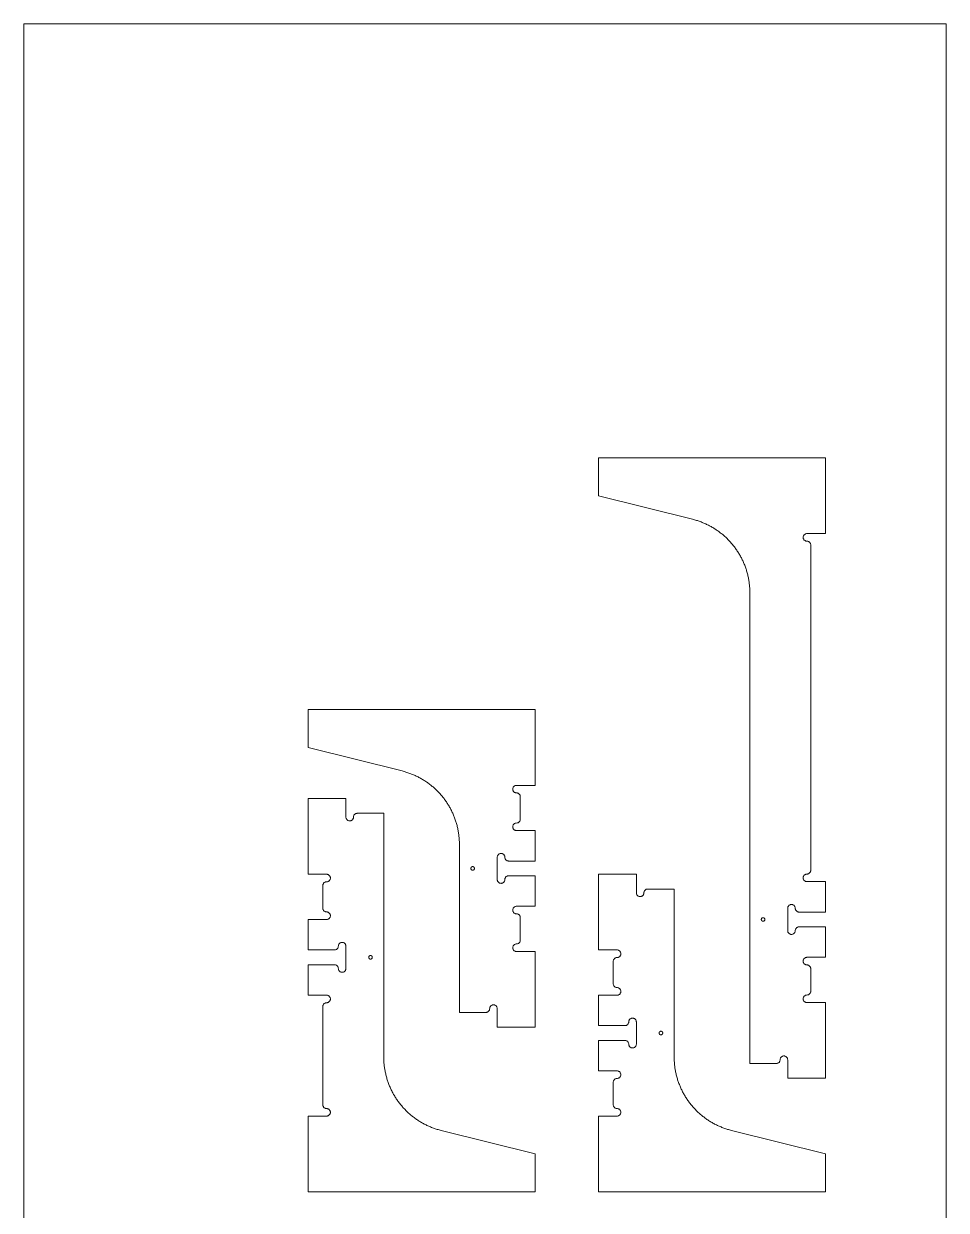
# Model space of a CAD drawing. Header units: inches. Extents: x 0 to 48, y 0 to 96.
# Drawn here: x 0 to 48, y 34.3 to 96 of the extents above; entities that cross this region are included whole.
import ezdxf

# ---------------------------------------------------------------- set-up
doc = ezdxf.new("R2010")
doc.units = ezdxf.units.IN
doc.header["$MEASUREMENT"] = 0
doc.layers.add('holes', color=7, linetype='Continuous')
doc.layers.add('outside cuts', color=7, linetype='Continuous')

msp = doc.modelspace()

# ---------------------------------------------------------------- linework, layer by layer
at = {"color": 8, "linetype": 'Continuous', "lineweight": 18}
msp.add_polyline3d([(0, 96, 0), (0, 0, 0), (48, 0, 0), (48, 96, 0), (0, 96, 0), (0, 96, 0)], dxfattribs=at)
at = {"layer": 'holes', "color": 3, "linetype": 'Continuous', "lineweight": 18}
for points in [[(23.265, 52.07, 0), (23.265, 52.076, 0), (23.265, 52.082, 0), (23.266, 52.088, 0), (23.268, 52.094, 0), (23.27, 52.1, 0), (23.272, 52.105, 0), (23.274, 52.111, 0), (23.277, 52.116, 0), (23.28, 52.121, 0), (23.284, 52.126, 0), (23.288, 52.131, 0), (23.292, 52.136, 0), (23.296, 52.14, 0), (23.301, 52.144, 0), (23.306, 52.147, 0), (23.311, 52.151, 0), (23.317, 52.153, 0), (23.322, 52.156, 0), (23.328, 52.158, 0), (23.334, 52.16, 0), (23.34, 52.161, 0), (23.346, 52.162, 0), (23.352, 52.163, 0), (23.358, 52.163, 0), (23.364, 52.163, 0), (23.37, 52.162, 0), (23.376, 52.161, 0), (23.382, 52.16, 0), (23.388, 52.158, 0), (23.394, 52.156, 0), (23.399, 52.153, 0), (23.405, 52.151, 0), (23.41, 52.147, 0), (23.415, 52.144, 0), (23.42, 52.14, 0), (23.424, 52.136, 0), (23.428, 52.131, 0), (23.432, 52.126, 0), (23.436, 52.121, 0), (23.439, 52.116, 0), (23.442, 52.111, 0), (23.444, 52.105, 0), (23.447, 52.1, 0), (23.448, 52.094, 0), (23.45, 52.088, 0), (23.451, 52.082, 0), (23.451, 52.076, 0), (23.452, 52.07, 0), (23.451, 52.063, 0), (23.451, 52.057, 0), (23.45, 52.051, 0), (23.448, 52.045, 0), (23.447, 52.039, 0), (23.444, 52.034, 0), (23.442, 52.028, 0), (23.439, 52.023, 0), (23.436, 52.018, 0), (23.432, 52.013, 0), (23.428, 52.008, 0), (23.424, 52.003, 0), (23.42, 51.999, 0), (23.415, 51.995, 0), (23.41, 51.992, 0), (23.405, 51.989, 0), (23.399, 51.986, 0), (23.394, 51.983, 0), (23.388, 51.981, 0), (23.382, 51.979, 0), (23.376, 51.978, 0), (23.37, 51.977, 0), (23.364, 51.976, 0), (23.358, 51.976, 0), (23.352, 51.976, 0), (23.346, 51.977, 0), (23.34, 51.978, 0), (23.334, 51.979, 0), (23.328, 51.981, 0), (23.322, 51.983, 0), (23.317, 51.986, 0), (23.311, 51.989, 0), (23.306, 51.992, 0), (23.301, 51.995, 0), (23.296, 51.999, 0), (23.292, 52.003, 0), (23.288, 52.008, 0), (23.284, 52.013, 0), (23.28, 52.018, 0), (23.277, 52.023, 0), (23.274, 52.028, 0), (23.272, 52.034, 0), (23.27, 52.039, 0), (23.268, 52.045, 0), (23.266, 52.051, 0), (23.265, 52.057, 0), (23.265, 52.063, 0), (23.265, 52.07, 0), (23.265, 52.07, 0)], [(38.375, 49.407, 0), (38.376, 49.401, 0), (38.377, 49.395, 0), (38.378, 49.389, 0), (38.38, 49.383, 0), (38.382, 49.378, 0), (38.385, 49.372, 0), (38.387, 49.367, 0), (38.391, 49.362, 0), (38.394, 49.357, 0), (38.398, 49.352, 0), (38.402, 49.347, 0), (38.407, 49.343, 0), (38.412, 49.339, 0), (38.416, 49.336, 0), (38.422, 49.332, 0), (38.427, 49.33, 0), (38.433, 49.327, 0), (38.438, 49.325, 0), (38.444, 49.323, 0), (38.45, 49.322, 0), (38.456, 49.321, 0), (38.462, 49.32, 0), (38.468, 49.32, 0), (38.475, 49.32, 0), (38.481, 49.321, 0), (38.487, 49.322, 0), (38.493, 49.323, 0), (38.498, 49.325, 0), (38.504, 49.327, 0), (38.51, 49.33, 0), (38.515, 49.332, 0), (38.52, 49.336, 0), (38.525, 49.339, 0), (38.53, 49.343, 0), (38.535, 49.347, 0), (38.539, 49.352, 0), (38.543, 49.357, 0), (38.546, 49.362, 0), (38.549, 49.367, 0), (38.552, 49.372, 0), (38.555, 49.378, 0), (38.557, 49.383, 0), (38.559, 49.389, 0), (38.56, 49.395, 0), (38.561, 49.401, 0), (38.562, 49.407, 0), (38.562, 49.413, 0), (38.562, 49.42, 0), (38.561, 49.426, 0), (38.56, 49.432, 0), (38.559, 49.438, 0), (38.557, 49.444, 0), (38.555, 49.449, 0), (38.552, 49.455, 0), (38.549, 49.46, 0), (38.546, 49.465, 0), (38.543, 49.47, 0), (38.539, 49.475, 0), (38.535, 49.48, 0), (38.53, 49.484, 0), (38.525, 49.488, 0), (38.52, 49.491, 0), (38.515, 49.494, 0), (38.51, 49.497, 0), (38.504, 49.5, 0), (38.498, 49.502, 0), (38.493, 49.504, 0), (38.487, 49.505, 0), (38.481, 49.506, 0), (38.475, 49.507, 0), (38.468, 49.507, 0), (38.462, 49.507, 0), (38.456, 49.506, 0), (38.45, 49.505, 0), (38.444, 49.504, 0), (38.438, 49.502, 0), (38.433, 49.5, 0), (38.427, 49.497, 0), (38.422, 49.494, 0), (38.416, 49.491, 0), (38.412, 49.488, 0), (38.407, 49.484, 0), (38.402, 49.48, 0), (38.398, 49.475, 0), (38.394, 49.47, 0), (38.391, 49.465, 0), (38.387, 49.46, 0), (38.385, 49.455, 0), (38.382, 49.449, 0), (38.38, 49.444, 0), (38.378, 49.438, 0), (38.377, 49.432, 0), (38.376, 49.426, 0), (38.375, 49.42, 0), (38.375, 49.413, 0), (38.375, 49.407, 0), (38.375, 49.407, 0)], [(18.136, 47.451, 0), (18.136, 47.457, 0), (18.135, 47.463, 0), (18.133, 47.469, 0), (18.132, 47.475, 0), (18.129, 47.481, 0), (18.127, 47.486, 0), (18.124, 47.492, 0), (18.121, 47.497, 0), (18.117, 47.502, 0), (18.113, 47.507, 0), (18.109, 47.511, 0), (18.105, 47.515, 0), (18.1, 47.519, 0), (18.095, 47.523, 0), (18.09, 47.526, 0), (18.084, 47.529, 0), (18.079, 47.531, 0), (18.073, 47.534, 0), (18.067, 47.535, 0), (18.061, 47.537, 0), (18.055, 47.538, 0), (18.049, 47.538, 0), (18.043, 47.538, 0), (18.037, 47.538, 0), (18.031, 47.538, 0), (18.025, 47.537, 0), (18.019, 47.535, 0), (18.013, 47.534, 0), (18.007, 47.531, 0), (18.002, 47.529, 0), (17.996, 47.526, 0), (17.991, 47.523, 0), (17.986, 47.519, 0), (17.981, 47.515, 0), (17.977, 47.511, 0), (17.973, 47.507, 0), (17.969, 47.502, 0), (17.965, 47.497, 0), (17.962, 47.492, 0), (17.959, 47.486, 0), (17.957, 47.481, 0), (17.955, 47.475, 0), (17.953, 47.469, 0), (17.951, 47.463, 0), (17.95, 47.457, 0), (17.95, 47.451, 0), (17.95, 47.445, 0), (17.95, 47.439, 0), (17.95, 47.433, 0), (17.951, 47.427, 0), (17.953, 47.421, 0), (17.955, 47.415, 0), (17.957, 47.409, 0), (17.959, 47.404, 0), (17.962, 47.398, 0), (17.965, 47.393, 0), (17.969, 47.388, 0), (17.973, 47.383, 0), (17.977, 47.379, 0), (17.981, 47.375, 0), (17.986, 47.371, 0), (17.991, 47.367, 0), (17.996, 47.364, 0), (18.002, 47.361, 0), (18.007, 47.359, 0), (18.013, 47.356, 0), (18.019, 47.355, 0), (18.025, 47.353, 0), (18.031, 47.352, 0), (18.037, 47.352, 0), (18.043, 47.351, 0), (18.049, 47.352, 0), (18.055, 47.352, 0), (18.061, 47.353, 0), (18.067, 47.355, 0), (18.073, 47.356, 0), (18.079, 47.359, 0), (18.084, 47.361, 0), (18.09, 47.364, 0), (18.095, 47.367, 0), (18.1, 47.371, 0), (18.105, 47.375, 0), (18.109, 47.379, 0), (18.113, 47.383, 0), (18.117, 47.388, 0), (18.121, 47.393, 0), (18.124, 47.398, 0), (18.127, 47.404, 0), (18.129, 47.409, 0), (18.132, 47.415, 0), (18.133, 47.421, 0), (18.135, 47.427, 0), (18.136, 47.433, 0), (18.136, 47.439, 0), (18.137, 47.445, 0), (18.136, 47.451, 0), (18.136, 47.451, 0)], [(33.247, 43.508, 0), (33.247, 43.502, 0), (33.246, 43.496, 0), (33.245, 43.49, 0), (33.244, 43.484, 0), (33.242, 43.478, 0), (33.24, 43.472, 0), (33.237, 43.467, 0), (33.234, 43.461, 0), (33.231, 43.456, 0), (33.228, 43.451, 0), (33.224, 43.446, 0), (33.22, 43.442, 0), (33.215, 43.438, 0), (33.21, 43.434, 0), (33.205, 43.43, 0), (33.2, 43.427, 0), (33.195, 43.424, 0), (33.189, 43.422, 0), (33.184, 43.419, 0), (33.178, 43.418, 0), (33.172, 43.416, 0), (33.166, 43.415, 0), (33.16, 43.415, 0), (33.153, 43.414, 0), (33.147, 43.415, 0), (33.141, 43.415, 0), (33.135, 43.416, 0), (33.129, 43.418, 0), (33.123, 43.419, 0), (33.118, 43.422, 0), (33.112, 43.424, 0), (33.107, 43.427, 0), (33.102, 43.43, 0), (33.097, 43.434, 0), (33.092, 43.438, 0), (33.087, 43.442, 0), (33.083, 43.446, 0), (33.079, 43.451, 0), (33.076, 43.456, 0), (33.073, 43.461, 0), (33.07, 43.467, 0), (33.067, 43.472, 0), (33.065, 43.478, 0), (33.063, 43.484, 0), (33.062, 43.49, 0), (33.061, 43.496, 0), (33.06, 43.502, 0), (33.06, 43.508, 0), (33.06, 43.514, 0), (33.061, 43.52, 0), (33.062, 43.526, 0), (33.063, 43.532, 0), (33.065, 43.538, 0), (33.067, 43.544, 0), (33.07, 43.549, 0), (33.073, 43.555, 0), (33.076, 43.56, 0), (33.079, 43.565, 0), (33.083, 43.57, 0), (33.087, 43.574, 0), (33.092, 43.578, 0), (33.097, 43.582, 0), (33.102, 43.586, 0), (33.107, 43.589, 0), (33.112, 43.592, 0), (33.118, 43.594, 0), (33.123, 43.597, 0), (33.129, 43.598, 0), (33.135, 43.6, 0), (33.141, 43.601, 0), (33.147, 43.601, 0), (33.153, 43.601, 0), (33.16, 43.601, 0), (33.166, 43.601, 0), (33.172, 43.6, 0), (33.178, 43.598, 0), (33.184, 43.597, 0), (33.189, 43.594, 0), (33.195, 43.592, 0), (33.2, 43.589, 0), (33.205, 43.586, 0), (33.21, 43.582, 0), (33.215, 43.578, 0), (33.22, 43.574, 0), (33.224, 43.57, 0), (33.228, 43.565, 0), (33.231, 43.56, 0), (33.234, 43.555, 0), (33.237, 43.549, 0), (33.24, 43.544, 0), (33.242, 43.538, 0), (33.244, 43.532, 0), (33.245, 43.526, 0), (33.246, 43.52, 0), (33.247, 43.514, 0), (33.247, 43.508, 0), (33.247, 43.508, 0)]]:
    msp.add_polyline3d(points, dxfattribs=at)
at = {"layer": 'outside cuts', "color": 1, "linetype": 'Continuous', "lineweight": 18}
for points in [[(37.779, 41.923, 0), (39.157, 41.923, 0), (39.183, 41.925, 0), (39.208, 41.93, 0), (39.233, 41.938, 0), (39.256, 41.95, 0), (39.277, 41.964, 0), (39.297, 41.981, 0), (39.314, 42, 0), (39.328, 42.022, 0), (39.339, 42.045, 0), (39.348, 42.069, 0), (39.353, 42.094, 0), (39.356, 42.146, 0), (39.361, 42.171, 0), (39.369, 42.196, 0), (39.381, 42.219, 0), (39.395, 42.24, 0), (39.412, 42.259, 0), (39.431, 42.276, 0), (39.453, 42.291, 0), (39.476, 42.302, 0), (39.5, 42.31, 0), (39.525, 42.315, 0), (39.551, 42.317, 0), (39.577, 42.315, 0), (39.602, 42.31, 0), (39.626, 42.302, 0), (39.65, 42.291, 0), (39.671, 42.276, 0), (39.69, 42.259, 0), (39.707, 42.24, 0), (39.722, 42.219, 0), (39.733, 42.196, 0), (39.741, 42.171, 0), (39.746, 42.146, 0), (39.748, 42.12, 0), (39.748, 41.156, 0), (41.716, 41.156, 0), (41.716, 45.093, 0), (40.752, 45.093, 0), (40.726, 45.094, 0), (40.701, 45.099, 0), (40.677, 45.108, 0), (40.653, 45.119, 0), (40.632, 45.133, 0), (40.613, 45.15, 0), (40.596, 45.17, 0), (40.581, 45.191, 0), (40.57, 45.214, 0), (40.562, 45.239, 0), (40.557, 45.264, 0), (40.555, 45.289, 0), (40.557, 45.315, 0), (40.562, 45.34, 0), (40.57, 45.365, 0), (40.581, 45.388, 0), (40.596, 45.409, 0), (40.613, 45.429, 0), (40.632, 45.446, 0), (40.653, 45.46, 0), (40.677, 45.471, 0), (40.701, 45.48, 0), (40.726, 45.485, 0), (40.778, 45.488, 0), (40.803, 45.493, 0), (40.827, 45.501, 0), (40.85, 45.513, 0), (40.872, 45.527, 0), (40.891, 45.544, 0), (40.908, 45.563, 0), (40.922, 45.585, 0), (40.934, 45.608, 0), (40.942, 45.632, 0), (40.947, 45.657, 0), (40.949, 45.683, 0), (40.949, 46.854, 0), (40.947, 46.88, 0), (40.942, 46.905, 0), (40.934, 46.93, 0), (40.922, 46.953, 0), (40.908, 46.974, 0), (40.891, 46.994, 0), (40.872, 47.011, 0), (40.85, 47.025, 0), (40.827, 47.036, 0), (40.803, 47.045, 0), (40.778, 47.05, 0), (40.726, 47.053, 0), (40.701, 47.058, 0), (40.677, 47.066, 0), (40.653, 47.078, 0), (40.632, 47.092, 0), (40.613, 47.109, 0), (40.596, 47.128, 0), (40.581, 47.15, 0), (40.57, 47.173, 0), (40.562, 47.197, 0), (40.557, 47.222, 0), (40.555, 47.248, 0), (40.557, 47.274, 0), (40.562, 47.299, 0), (40.57, 47.323, 0), (40.581, 47.347, 0), (40.596, 47.368, 0), (40.613, 47.387, 0), (40.632, 47.404, 0), (40.653, 47.419, 0), (40.677, 47.43, 0), (40.701, 47.438, 0), (40.726, 47.443, 0), (40.752, 47.445, 0), (41.716, 47.445, 0), (41.716, 49.03, 0), (40.339, 49.03, 0), (40.313, 49.028, 0), (40.288, 49.023, 0), (40.263, 49.015, 0), (40.24, 49.003, 0), (40.219, 48.989, 0), (40.199, 48.972, 0), (40.182, 48.953, 0), (40.168, 48.931, 0), (40.157, 48.908, 0), (40.148, 48.884, 0), (40.143, 48.858, 0), (40.14, 48.807, 0), (40.135, 48.782, 0), (40.127, 48.757, 0), (40.115, 48.734, 0), (40.101, 48.713, 0), (40.084, 48.694, 0), (40.065, 48.677, 0), (40.043, 48.662, 0), (40.02, 48.651, 0), (39.996, 48.643, 0), (39.97, 48.638, 0), (39.945, 48.636, 0), (39.919, 48.638, 0), (39.894, 48.643, 0), (39.869, 48.651, 0), (39.846, 48.662, 0), (39.825, 48.677, 0), (39.806, 48.694, 0), (39.789, 48.713, 0), (39.774, 48.734, 0), (39.763, 48.757, 0), (39.755, 48.782, 0), (39.75, 48.807, 0), (39.748, 48.833, 0), (39.748, 49.994, 0), (39.75, 50.02, 0), (39.755, 50.045, 0), (39.763, 50.07, 0), (39.774, 50.093, 0), (39.789, 50.114, 0), (39.806, 50.133, 0), (39.825, 50.15, 0), (39.846, 50.165, 0), (39.869, 50.176, 0), (39.894, 50.184, 0), (39.919, 50.189, 0), (39.945, 50.191, 0), (39.97, 50.189, 0), (39.996, 50.184, 0), (40.02, 50.176, 0), (40.043, 50.165, 0), (40.065, 50.15, 0), (40.084, 50.133, 0), (40.101, 50.114, 0), (40.115, 50.093, 0), (40.127, 50.07, 0), (40.135, 50.045, 0), (40.14, 50.02, 0), (40.143, 49.968, 0), (40.148, 49.943, 0), (40.157, 49.919, 0), (40.168, 49.896, 0), (40.182, 49.874, 0), (40.199, 49.855, 0), (40.219, 49.838, 0), (40.24, 49.824, 0), (40.263, 49.812, 0), (40.288, 49.804, 0), (40.313, 49.799, 0), (40.339, 49.797, 0), (41.716, 49.797, 0), (41.716, 51.382, 0), (40.752, 51.382, 0), (40.726, 51.384, 0), (40.701, 51.389, 0), (40.677, 51.397, 0), (40.653, 51.408, 0), (40.632, 51.423, 0), (40.613, 51.44, 0), (40.596, 51.459, 0), (40.581, 51.48, 0), (40.57, 51.503, 0), (40.562, 51.528, 0), (40.557, 51.553, 0), (40.555, 51.579, 0), (40.557, 51.605, 0), (40.562, 51.63, 0), (40.57, 51.654, 0), (40.581, 51.677, 0), (40.596, 51.699, 0), (40.613, 51.718, 0), (40.632, 51.735, 0), (40.653, 51.749, 0), (40.677, 51.761, 0), (40.701, 51.769, 0), (40.726, 51.774, 0), (40.778, 51.777, 0), (40.803, 51.782, 0), (40.827, 51.791, 0), (40.85, 51.802, 0), (40.872, 51.816, 0), (40.891, 51.833, 0), (40.908, 51.853, 0), (40.922, 51.874, 0), (40.934, 51.897, 0), (40.942, 51.922, 0), (40.947, 51.947, 0), (40.949, 51.973, 0), (40.949, 68.892, 0), (40.947, 68.917, 0), (40.942, 68.943, 0), (40.934, 68.967, 0), (40.922, 68.99, 0), (40.908, 69.012, 0), (40.891, 69.031, 0), (40.872, 69.048, 0), (40.85, 69.062, 0), (40.827, 69.074, 0), (40.803, 69.082, 0), (40.778, 69.087, 0), (40.726, 69.09, 0), (40.701, 69.095, 0), (40.677, 69.104, 0), (40.653, 69.115, 0), (40.632, 69.129, 0), (40.613, 69.146, 0), (40.596, 69.166, 0), (40.581, 69.187, 0), (40.57, 69.21, 0), (40.562, 69.235, 0), (40.557, 69.26, 0), (40.555, 69.285, 0), (40.557, 69.311, 0), (40.562, 69.336, 0), (40.57, 69.361, 0), (40.581, 69.384, 0), (40.596, 69.405, 0), (40.613, 69.425, 0), (40.632, 69.442, 0), (40.653, 69.456, 0), (40.677, 69.467, 0), (40.701, 69.476, 0), (40.726, 69.481, 0), (40.752, 69.482, 0), (41.716, 69.482, 0), (41.716, 73.419, 0), (29.905, 73.419, 0), (29.905, 71.451, 0), (34.797, 70.228, 0), (34.848, 70.215, 0), (34.898, 70.201, 0), (34.948, 70.187, 0), (34.998, 70.172, 0), (35.048, 70.156, 0), (35.098, 70.14, 0), (35.147, 70.123, 0), (35.196, 70.105, 0), (35.245, 70.087, 0), (35.294, 70.068, 0), (35.342, 70.049, 0), (35.39, 70.028, 0), (35.438, 70.008, 0), (35.486, 69.986, 0), (35.533, 69.964, 0), (35.58, 69.941, 0), (35.627, 69.918, 0), (35.673, 69.894, 0), (35.719, 69.869, 0), (35.765, 69.844, 0), (35.81, 69.818, 0), (35.855, 69.792, 0), (35.9, 69.765, 0), (35.944, 69.737, 0), (35.988, 69.709, 0), (36.032, 69.68, 0), (36.075, 69.651, 0), (36.118, 69.621, 0), (36.16, 69.591, 0), (36.202, 69.56, 0), (36.244, 69.528, 0), (36.285, 69.496, 0), (36.326, 69.464, 0), (36.366, 69.43, 0), (36.406, 69.397, 0), (36.445, 69.362, 0), (36.484, 69.328, 0), (36.523, 69.292, 0), (36.561, 69.257, 0), (36.598, 69.22, 0), (36.635, 69.183, 0), (36.672, 69.146, 0), (36.708, 69.108, 0), (36.743, 69.07, 0), (36.778, 69.032, 0), (36.813, 68.992, 0), (36.847, 68.953, 0), (36.88, 68.913, 0), (36.913, 68.872, 0), (36.946, 68.831, 0), (36.977, 68.79, 0), (37.009, 68.748, 0), (37.04, 68.706, 0), (37.07, 68.663, 0), (37.099, 68.62, 0), (37.128, 68.577, 0), (37.157, 68.533, 0), (37.185, 68.489, 0), (37.212, 68.445, 0), (37.239, 68.4, 0), (37.265, 68.355, 0), (37.29, 68.309, 0), (37.315, 68.263, 0), (37.339, 68.217, 0), (37.363, 68.17, 0), (37.386, 68.124, 0), (37.409, 68.076, 0), (37.43, 68.029, 0), (37.452, 67.981, 0), (37.472, 67.933, 0), (37.492, 67.885, 0), (37.511, 67.837, 0), (37.53, 67.788, 0), (37.548, 67.739, 0), (37.565, 67.69, 0), (37.582, 67.64, 0), (37.598, 67.59, 0), (37.613, 67.541, 0), (37.628, 67.49, 0), (37.642, 67.44, 0), (37.655, 67.39, 0), (37.668, 67.339, 0), (37.68, 67.288, 0), (37.691, 67.237, 0), (37.702, 67.186, 0), (37.712, 67.135, 0), (37.721, 67.084, 0), (37.73, 67.032, 0), (37.738, 66.981, 0), (37.745, 66.929, 0), (37.751, 66.877, 0), (37.757, 66.825, 0), (37.763, 66.773, 0), (37.767, 66.721, 0), (37.771, 66.669, 0), (37.774, 66.617, 0), (37.776, 66.565, 0), (37.778, 66.513, 0), (37.779, 66.461, 0), (37.779, 66.408, 0), (37.779, 41.923, 0), (37.779, 41.923, 0)], [(14.795, 58.359, 0), (14.795, 60.327, 0), (26.606, 60.327, 0), (26.606, 56.39, 0), (25.642, 56.39, 0), (25.616, 56.389, 0), (25.591, 56.384, 0), (25.566, 56.375, 0), (25.543, 56.364, 0), (25.522, 56.35, 0), (25.502, 56.333, 0), (25.485, 56.313, 0), (25.471, 56.292, 0), (25.46, 56.269, 0), (25.451, 56.244, 0), (25.446, 56.219, 0), (25.445, 56.194, 0), (25.446, 56.168, 0), (25.451, 56.143, 0), (25.46, 56.118, 0), (25.471, 56.095, 0), (25.485, 56.074, 0), (25.502, 56.054, 0), (25.522, 56.037, 0), (25.543, 56.023, 0), (25.566, 56.012, 0), (25.591, 56.003, 0), (25.616, 55.998, 0), (25.667, 55.995, 0), (25.692, 55.99, 0), (25.717, 55.982, 0), (25.74, 55.97, 0), (25.761, 55.956, 0), (25.781, 55.939, 0), (25.798, 55.92, 0), (25.812, 55.898, 0), (25.823, 55.875, 0), (25.832, 55.851, 0), (25.837, 55.826, 0), (25.838, 55.8, 0), (25.838, 54.629, 0), (25.837, 54.603, 0), (25.832, 54.578, 0), (25.823, 54.553, 0), (25.812, 54.53, 0), (25.798, 54.509, 0), (25.781, 54.489, 0), (25.761, 54.472, 0), (25.74, 54.458, 0), (25.717, 54.447, 0), (25.692, 54.438, 0), (25.667, 54.433, 0), (25.616, 54.43, 0), (25.591, 54.425, 0), (25.566, 54.417, 0), (25.543, 54.405, 0), (25.522, 54.391, 0), (25.502, 54.374, 0), (25.485, 54.355, 0), (25.471, 54.333, 0), (25.46, 54.31, 0), (25.451, 54.286, 0), (25.446, 54.261, 0), (25.445, 54.235, 0), (25.446, 54.209, 0), (25.451, 54.184, 0), (25.46, 54.16, 0), (25.471, 54.136, 0), (25.485, 54.115, 0), (25.502, 54.096, 0), (25.522, 54.079, 0), (25.543, 54.064, 0), (25.566, 54.053, 0), (25.591, 54.045, 0), (25.616, 54.04, 0), (25.642, 54.038, 0), (26.606, 54.038, 0), (26.606, 52.453, 0), (25.228, 52.453, 0), (25.202, 52.455, 0), (25.177, 52.46, 0), (25.153, 52.468, 0), (25.13, 52.48, 0), (25.108, 52.494, 0), (25.089, 52.511, 0), (25.072, 52.53, 0), (25.058, 52.552, 0), (25.046, 52.575, 0), (25.038, 52.599, 0), (25.033, 52.625, 0), (25.03, 52.676, 0), (25.025, 52.701, 0), (25.016, 52.726, 0), (25.005, 52.749, 0), (24.991, 52.77, 0), (24.974, 52.789, 0), (24.954, 52.806, 0), (24.933, 52.821, 0), (24.91, 52.832, 0), (24.885, 52.84, 0), (24.86, 52.845, 0), (24.834, 52.847, 0), (24.809, 52.845, 0), (24.783, 52.84, 0), (24.759, 52.832, 0), (24.736, 52.821, 0), (24.715, 52.806, 0), (24.695, 52.789, 0), (24.678, 52.77, 0), (24.664, 52.749, 0), (24.653, 52.726, 0), (24.644, 52.701, 0), (24.639, 52.676, 0), (24.638, 52.65, 0), (24.638, 51.489, 0), (24.639, 51.463, 0), (24.644, 51.438, 0), (24.653, 51.413, 0), (24.664, 51.39, 0), (24.678, 51.369, 0), (24.695, 51.35, 0), (24.715, 51.333, 0), (24.736, 51.318, 0), (24.759, 51.307, 0), (24.783, 51.299, 0), (24.809, 51.294, 0), (24.834, 51.292, 0), (24.86, 51.294, 0), (24.885, 51.299, 0), (24.91, 51.307, 0), (24.933, 51.318, 0), (24.954, 51.333, 0), (24.974, 51.35, 0), (24.991, 51.369, 0), (25.005, 51.39, 0), (25.016, 51.413, 0), (25.025, 51.438, 0), (25.03, 51.463, 0), (25.033, 51.515, 0), (25.038, 51.54, 0), (25.046, 51.564, 0), (25.058, 51.587, 0), (25.072, 51.609, 0), (25.089, 51.628, 0), (25.108, 51.645, 0), (25.13, 51.659, 0), (25.153, 51.671, 0), (25.177, 51.679, 0), (25.202, 51.684, 0), (25.228, 51.686, 0), (26.606, 51.686, 0), (26.606, 50.101, 0), (25.642, 50.101, 0), (25.616, 50.099, 0), (25.591, 50.094, 0), (25.566, 50.086, 0), (25.543, 50.075, 0), (25.522, 50.06, 0), (25.502, 50.043, 0), (25.485, 50.024, 0), (25.471, 50.003, 0), (25.46, 49.98, 0), (25.451, 49.955, 0), (25.446, 49.93, 0), (25.445, 49.904, 0), (25.446, 49.878, 0), (25.451, 49.853, 0), (25.46, 49.829, 0), (25.471, 49.806, 0), (25.485, 49.784, 0), (25.502, 49.765, 0), (25.522, 49.748, 0), (25.543, 49.734, 0), (25.566, 49.722, 0), (25.591, 49.714, 0), (25.616, 49.709, 0), (25.667, 49.706, 0), (25.692, 49.701, 0), (25.717, 49.692, 0), (25.74, 49.681, 0), (25.761, 49.667, 0), (25.781, 49.65, 0), (25.798, 49.63, 0), (25.812, 49.609, 0), (25.823, 49.586, 0), (25.832, 49.561, 0), (25.837, 49.536, 0), (25.838, 49.51, 0), (25.838, 48.339, 0), (25.837, 48.314, 0), (25.832, 48.288, 0), (25.823, 48.264, 0), (25.812, 48.241, 0), (25.798, 48.219, 0), (25.781, 48.2, 0), (25.761, 48.183, 0), (25.74, 48.169, 0), (25.717, 48.157, 0), (25.692, 48.149, 0), (25.667, 48.144, 0), (25.616, 48.141, 0), (25.591, 48.136, 0), (25.566, 48.127, 0), (25.543, 48.116, 0), (25.522, 48.102, 0), (25.502, 48.085, 0), (25.485, 48.065, 0), (25.471, 48.044, 0), (25.46, 48.021, 0), (25.451, 47.996, 0), (25.446, 47.971, 0), (25.445, 47.946, 0), (25.446, 47.92, 0), (25.451, 47.895, 0), (25.46, 47.87, 0), (25.471, 47.847, 0), (25.485, 47.826, 0), (25.502, 47.806, 0), (25.522, 47.789, 0), (25.543, 47.775, 0), (25.566, 47.764, 0), (25.591, 47.755, 0), (25.616, 47.75, 0), (25.642, 47.749, 0), (26.606, 47.749, 0), (26.606, 43.812, 0), (24.638, 43.812, 0), (24.638, 44.776, 0), (24.636, 44.802, 0), (24.631, 44.827, 0), (24.623, 44.852, 0), (24.611, 44.875, 0), (24.597, 44.896, 0), (24.58, 44.915, 0), (24.561, 44.932, 0), (24.539, 44.947, 0), (24.516, 44.958, 0), (24.492, 44.966, 0), (24.466, 44.971, 0), (24.441, 44.973, 0), (24.415, 44.971, 0), (24.39, 44.966, 0), (24.365, 44.958, 0), (24.342, 44.947, 0), (24.321, 44.932, 0), (24.302, 44.915, 0), (24.285, 44.896, 0), (24.27, 44.875, 0), (24.259, 44.852, 0), (24.251, 44.827, 0), (24.246, 44.802, 0), (24.242, 44.751, 0), (24.237, 44.725, 0), (24.229, 44.701, 0), (24.217, 44.678, 0), (24.203, 44.656, 0), (24.186, 44.637, 0), (24.167, 44.62, 0), (24.145, 44.606, 0), (24.122, 44.594, 0), (24.098, 44.586, 0), (24.073, 44.581, 0), (24.047, 44.579, 0), (22.669, 44.579, 0), (22.669, 53.316, 0), (22.669, 53.369, 0), (22.668, 53.421, 0), (22.666, 53.473, 0), (22.664, 53.525, 0), (22.66, 53.577, 0), (22.657, 53.629, 0), (22.652, 53.681, 0), (22.647, 53.733, 0), (22.641, 53.785, 0), (22.635, 53.837, 0), (22.627, 53.889, 0), (22.619, 53.94, 0), (22.611, 53.992, 0), (22.601, 54.043, 0), (22.591, 54.094, 0), (22.581, 54.145, 0), (22.569, 54.196, 0), (22.557, 54.247, 0), (22.545, 54.298, 0), (22.531, 54.348, 0), (22.517, 54.399, 0), (22.503, 54.449, 0), (22.487, 54.498, 0), (22.471, 54.548, 0), (22.455, 54.598, 0), (22.437, 54.647, 0), (22.42, 54.696, 0), (22.401, 54.745, 0), (22.382, 54.793, 0), (22.362, 54.841, 0), (22.341, 54.889, 0), (22.32, 54.937, 0), (22.298, 54.985, 0), (22.276, 55.032, 0), (22.253, 55.079, 0), (22.229, 55.125, 0), (22.205, 55.171, 0), (22.18, 55.217, 0), (22.154, 55.263, 0), (22.128, 55.308, 0), (22.102, 55.353, 0), (22.074, 55.397, 0), (22.046, 55.441, 0), (22.018, 55.485, 0), (21.989, 55.528, 0), (21.959, 55.571, 0), (21.929, 55.614, 0), (21.898, 55.656, 0), (21.867, 55.698, 0), (21.835, 55.739, 0), (21.803, 55.78, 0), (21.77, 55.821, 0), (21.736, 55.861, 0), (21.702, 55.9, 0), (21.668, 55.94, 0), (21.633, 55.978, 0), (21.597, 56.017, 0), (21.561, 56.054, 0), (21.525, 56.092, 0), (21.488, 56.128, 0), (21.45, 56.165, 0), (21.412, 56.2, 0), (21.374, 56.236, 0), (21.335, 56.27, 0), (21.295, 56.305, 0), (21.256, 56.338, 0), (21.215, 56.372, 0), (21.175, 56.404, 0), (21.133, 56.436, 0), (21.092, 56.468, 0), (21.05, 56.499, 0), (21.007, 56.529, 0), (20.965, 56.559, 0), (20.921, 56.589, 0), (20.878, 56.617, 0), (20.834, 56.645, 0), (20.79, 56.673, 0), (20.745, 56.7, 0), (20.7, 56.726, 0), (20.655, 56.752, 0), (20.609, 56.777, 0), (20.563, 56.802, 0), (20.516, 56.826, 0), (20.47, 56.849, 0), (20.423, 56.872, 0), (20.375, 56.894, 0), (20.328, 56.916, 0), (20.28, 56.936, 0), (20.232, 56.957, 0), (20.183, 56.976, 0), (20.135, 56.995, 0), (20.086, 57.013, 0), (20.037, 57.031, 0), (19.987, 57.048, 0), (19.938, 57.064, 0), (19.888, 57.08, 0), (19.838, 57.095, 0), (19.788, 57.109, 0), (19.737, 57.123, 0), (19.687, 57.136, 0), (14.795, 58.359, 0), (14.795, 58.359, 0)], [(18.732, 54.935, 0), (17.354, 54.935, 0), (17.328, 54.933, 0), (17.303, 54.928, 0), (17.279, 54.92, 0), (17.256, 54.909, 0), (17.234, 54.894, 0), (17.215, 54.877, 0), (17.198, 54.858, 0), (17.184, 54.837, 0), (17.172, 54.814, 0), (17.164, 54.789, 0), (17.159, 54.764, 0), (17.156, 54.713, 0), (17.151, 54.687, 0), (17.142, 54.663, 0), (17.131, 54.64, 0), (17.117, 54.618, 0), (17.1, 54.599, 0), (17.08, 54.582, 0), (17.059, 54.568, 0), (17.036, 54.556, 0), (17.011, 54.548, 0), (16.986, 54.543, 0), (16.96, 54.541, 0), (16.935, 54.543, 0), (16.909, 54.548, 0), (16.885, 54.556, 0), (16.862, 54.568, 0), (16.841, 54.582, 0), (16.821, 54.599, 0), (16.804, 54.618, 0), (16.79, 54.64, 0), (16.779, 54.663, 0), (16.77, 54.687, 0), (16.765, 54.713, 0), (16.764, 54.738, 0), (16.764, 55.703, 0), (14.795, 55.703, 0), (14.795, 51.766, 0), (15.76, 51.766, 0), (15.785, 51.764, 0), (15.811, 51.759, 0), (15.835, 51.751, 0), (15.858, 51.739, 0), (15.879, 51.725, 0), (15.899, 51.708, 0), (15.916, 51.689, 0), (15.93, 51.667, 0), (15.942, 51.644, 0), (15.95, 51.62, 0), (15.955, 51.595, 0), (15.956, 51.569, 0), (15.955, 51.543, 0), (15.95, 51.518, 0), (15.942, 51.494, 0), (15.93, 51.471, 0), (15.916, 51.449, 0), (15.899, 51.43, 0), (15.879, 51.413, 0), (15.858, 51.398, 0), (15.835, 51.387, 0), (15.811, 51.379, 0), (15.785, 51.374, 0), (15.734, 51.37, 0), (15.709, 51.365, 0), (15.684, 51.357, 0), (15.661, 51.346, 0), (15.64, 51.331, 0), (15.62, 51.314, 0), (15.603, 51.295, 0), (15.589, 51.274, 0), (15.578, 51.251, 0), (15.569, 51.226, 0), (15.564, 51.201, 0), (15.563, 51.175, 0), (15.563, 50.004, 0), (15.564, 49.978, 0), (15.569, 49.953, 0), (15.578, 49.929, 0), (15.589, 49.906, 0), (15.603, 49.884, 0), (15.62, 49.865, 0), (15.64, 49.848, 0), (15.661, 49.834, 0), (15.684, 49.822, 0), (15.709, 49.814, 0), (15.734, 49.809, 0), (15.785, 49.805, 0), (15.811, 49.8, 0), (15.835, 49.792, 0), (15.858, 49.781, 0), (15.879, 49.766, 0), (15.899, 49.75, 0), (15.916, 49.73, 0), (15.93, 49.709, 0), (15.942, 49.686, 0), (15.95, 49.661, 0), (15.955, 49.636, 0), (15.956, 49.61, 0), (15.955, 49.585, 0), (15.95, 49.559, 0), (15.942, 49.535, 0), (15.93, 49.512, 0), (15.916, 49.49, 0), (15.899, 49.471, 0), (15.879, 49.454, 0), (15.858, 49.44, 0), (15.835, 49.428, 0), (15.811, 49.42, 0), (15.785, 49.415, 0), (15.76, 49.413, 0), (14.795, 49.413, 0), (14.795, 47.829, 0), (16.173, 47.829, 0), (16.199, 47.831, 0), (16.224, 47.836, 0), (16.248, 47.844, 0), (16.271, 47.855, 0), (16.293, 47.87, 0), (16.312, 47.886, 0), (16.329, 47.906, 0), (16.343, 47.927, 0), (16.355, 47.95, 0), (16.363, 47.975, 0), (16.368, 48, 0), (16.372, 48.051, 0), (16.377, 48.077, 0), (16.385, 48.101, 0), (16.396, 48.124, 0), (16.411, 48.146, 0), (16.428, 48.165, 0), (16.447, 48.182, 0), (16.468, 48.196, 0), (16.491, 48.208, 0), (16.516, 48.216, 0), (16.541, 48.221, 0), (16.567, 48.223, 0), (16.592, 48.221, 0), (16.618, 48.216, 0), (16.642, 48.208, 0), (16.665, 48.196, 0), (16.687, 48.182, 0), (16.706, 48.165, 0), (16.723, 48.146, 0), (16.737, 48.124, 0), (16.749, 48.101, 0), (16.757, 48.077, 0), (16.762, 48.051, 0), (16.764, 48.026, 0), (16.764, 46.864, 0), (16.762, 46.839, 0), (16.757, 46.813, 0), (16.749, 46.789, 0), (16.737, 46.766, 0), (16.723, 46.744, 0), (16.706, 46.725, 0), (16.687, 46.708, 0), (16.665, 46.694, 0), (16.642, 46.682, 0), (16.618, 46.674, 0), (16.592, 46.669, 0), (16.567, 46.667, 0), (16.541, 46.669, 0), (16.516, 46.674, 0), (16.491, 46.682, 0), (16.468, 46.694, 0), (16.447, 46.708, 0), (16.428, 46.725, 0), (16.411, 46.744, 0), (16.396, 46.766, 0), (16.385, 46.789, 0), (16.377, 46.813, 0), (16.372, 46.839, 0), (16.368, 46.89, 0), (16.363, 46.915, 0), (16.355, 46.94, 0), (16.343, 46.963, 0), (16.329, 46.984, 0), (16.312, 47.003, 0), (16.293, 47.02, 0), (16.271, 47.035, 0), (16.248, 47.046, 0), (16.224, 47.054, 0), (16.199, 47.059, 0), (16.173, 47.061, 0), (14.795, 47.061, 0), (14.795, 45.476, 0), (15.76, 45.476, 0), (15.785, 45.475, 0), (15.811, 45.47, 0), (15.835, 45.461, 0), (15.858, 45.45, 0), (15.879, 45.436, 0), (15.899, 45.419, 0), (15.916, 45.399, 0), (15.93, 45.378, 0), (15.942, 45.355, 0), (15.95, 45.331, 0), (15.955, 45.305, 0), (15.956, 45.28, 0), (15.955, 45.254, 0), (15.95, 45.229, 0), (15.942, 45.204, 0), (15.93, 45.181, 0), (15.916, 45.16, 0), (15.899, 45.14, 0), (15.879, 45.123, 0), (15.858, 45.109, 0), (15.835, 45.098, 0), (15.811, 45.089, 0), (15.785, 45.084, 0), (15.734, 45.081, 0), (15.709, 45.076, 0), (15.684, 45.068, 0), (15.661, 45.056, 0), (15.64, 45.042, 0), (15.62, 45.025, 0), (15.603, 45.006, 0), (15.589, 44.984, 0), (15.578, 44.961, 0), (15.569, 44.937, 0), (15.564, 44.912, 0), (15.563, 44.886, 0), (15.563, 39.778, 0), (15.564, 39.752, 0), (15.569, 39.727, 0), (15.578, 39.702, 0), (15.589, 39.679, 0), (15.603, 39.658, 0), (15.62, 39.638, 0), (15.64, 39.621, 0), (15.661, 39.607, 0), (15.684, 39.596, 0), (15.709, 39.588, 0), (15.734, 39.582, 0), (15.785, 39.579, 0), (15.811, 39.574, 0), (15.835, 39.566, 0), (15.858, 39.554, 0), (15.879, 39.54, 0), (15.899, 39.523, 0), (15.916, 39.504, 0), (15.93, 39.482, 0), (15.942, 39.459, 0), (15.95, 39.435, 0), (15.955, 39.41, 0), (15.956, 39.384, 0), (15.955, 39.358, 0), (15.95, 39.333, 0), (15.942, 39.309, 0), (15.93, 39.286, 0), (15.916, 39.264, 0), (15.899, 39.245, 0), (15.879, 39.228, 0), (15.858, 39.213, 0), (15.835, 39.202, 0), (15.811, 39.194, 0), (15.785, 39.189, 0), (15.76, 39.187, 0), (14.795, 39.187, 0), (14.795, 35.25, 0), (26.606, 35.25, 0), (26.606, 37.219, 0), (21.714, 38.442, 0), (21.664, 38.455, 0), (21.613, 38.468, 0), (21.563, 38.483, 0), (21.513, 38.498, 0), (21.463, 38.513, 0), (21.414, 38.53, 0), (21.364, 38.547, 0), (21.315, 38.564, 0), (21.266, 38.582, 0), (21.218, 38.601, 0), (21.169, 38.621, 0), (21.121, 38.641, 0), (21.073, 38.662, 0), (21.026, 38.683, 0), (20.978, 38.706, 0), (20.931, 38.728, 0), (20.885, 38.752, 0), (20.838, 38.776, 0), (20.792, 38.8, 0), (20.747, 38.825, 0), (20.701, 38.851, 0), (20.656, 38.877, 0), (20.612, 38.904, 0), (20.567, 38.932, 0), (20.523, 38.96, 0), (20.48, 38.989, 0), (20.436, 39.018, 0), (20.394, 39.048, 0), (20.351, 39.079, 0), (20.309, 39.11, 0), (20.268, 39.141, 0), (20.227, 39.173, 0), (20.186, 39.206, 0), (20.146, 39.239, 0), (20.106, 39.273, 0), (20.066, 39.307, 0), (20.027, 39.342, 0), (19.989, 39.377, 0), (19.951, 39.413, 0), (19.913, 39.449, 0), (19.876, 39.486, 0), (19.84, 39.523, 0), (19.804, 39.561, 0), (19.768, 39.599, 0), (19.733, 39.638, 0), (19.699, 39.677, 0), (19.665, 39.717, 0), (19.631, 39.757, 0), (19.598, 39.797, 0), (19.566, 39.838, 0), (19.534, 39.88, 0), (19.503, 39.921, 0), (19.472, 39.963, 0), (19.442, 40.006, 0), (19.412, 40.049, 0), (19.383, 40.092, 0), (19.355, 40.136, 0), (19.327, 40.18, 0), (19.3, 40.225, 0), (19.273, 40.27, 0), (19.247, 40.315, 0), (19.221, 40.36, 0), (19.196, 40.406, 0), (19.172, 40.452, 0), (19.148, 40.499, 0), (19.125, 40.546, 0), (19.103, 40.593, 0), (19.081, 40.64, 0), (19.06, 40.688, 0), (19.039, 40.736, 0), (19.02, 40.784, 0), (19, 40.833, 0), (18.982, 40.882, 0), (18.964, 40.931, 0), (18.946, 40.98, 0), (18.93, 41.029, 0), (18.914, 41.079, 0), (18.898, 41.129, 0), (18.884, 41.179, 0), (18.87, 41.229, 0), (18.856, 41.28, 0), (18.844, 41.33, 0), (18.832, 41.381, 0), (18.82, 41.432, 0), (18.81, 41.483, 0), (18.8, 41.534, 0), (18.79, 41.586, 0), (18.782, 41.637, 0), (18.774, 41.689, 0), (18.767, 41.741, 0), (18.76, 41.792, 0), (18.754, 41.844, 0), (18.749, 41.896, 0), (18.745, 41.948, 0), (18.741, 42, 0), (18.738, 42.052, 0), (18.735, 42.104, 0), (18.733, 42.157, 0), (18.732, 42.209, 0), (18.732, 42.261, 0), (18.732, 54.935, 0), (18.732, 54.935, 0)], [(33.842, 42.261, 0), (33.843, 42.209, 0), (33.844, 42.157, 0), (33.846, 42.104, 0), (33.848, 42.052, 0), (33.851, 42, 0), (33.855, 41.948, 0), (33.859, 41.896, 0), (33.865, 41.844, 0), (33.87, 41.792, 0), (33.877, 41.741, 0), (33.884, 41.689, 0), (33.892, 41.637, 0), (33.901, 41.586, 0), (33.91, 41.534, 0), (33.92, 41.483, 0), (33.931, 41.432, 0), (33.942, 41.381, 0), (33.954, 41.33, 0), (33.967, 41.28, 0), (33.98, 41.229, 0), (33.994, 41.179, 0), (34.009, 41.129, 0), (34.024, 41.079, 0), (34.04, 41.029, 0), (34.057, 40.98, 0), (34.074, 40.931, 0), (34.092, 40.882, 0), (34.111, 40.833, 0), (34.13, 40.784, 0), (34.15, 40.736, 0), (34.17, 40.688, 0), (34.191, 40.64, 0), (34.213, 40.593, 0), (34.236, 40.546, 0), (34.259, 40.499, 0), (34.282, 40.452, 0), (34.307, 40.406, 0), (34.332, 40.36, 0), (34.357, 40.315, 0), (34.383, 40.27, 0), (34.41, 40.225, 0), (34.437, 40.18, 0), (34.465, 40.136, 0), (34.494, 40.092, 0), (34.523, 40.049, 0), (34.552, 40.006, 0), (34.582, 39.963, 0), (34.613, 39.921, 0), (34.644, 39.88, 0), (34.676, 39.838, 0), (34.709, 39.797, 0), (34.742, 39.757, 0), (34.775, 39.717, 0), (34.809, 39.677, 0), (34.844, 39.638, 0), (34.879, 39.599, 0), (34.914, 39.561, 0), (34.95, 39.523, 0), (34.987, 39.486, 0), (35.024, 39.449, 0), (35.061, 39.413, 0), (35.099, 39.377, 0), (35.138, 39.342, 0), (35.177, 39.307, 0), (35.216, 39.273, 0), (35.256, 39.239, 0), (35.296, 39.206, 0), (35.337, 39.173, 0), (35.378, 39.141, 0), (35.42, 39.11, 0), (35.462, 39.079, 0), (35.504, 39.048, 0), (35.547, 39.018, 0), (35.59, 38.989, 0), (35.634, 38.96, 0), (35.678, 38.932, 0), (35.722, 38.904, 0), (35.767, 38.877, 0), (35.812, 38.851, 0), (35.857, 38.825, 0), (35.903, 38.8, 0), (35.949, 38.776, 0), (35.995, 38.752, 0), (36.042, 38.728, 0), (36.089, 38.706, 0), (36.136, 38.683, 0), (36.184, 38.662, 0), (36.232, 38.641, 0), (36.28, 38.621, 0), (36.328, 38.601, 0), (36.377, 38.582, 0), (36.426, 38.564, 0), (36.475, 38.547, 0), (36.524, 38.53, 0), (36.574, 38.513, 0), (36.623, 38.498, 0), (36.673, 38.483, 0), (36.724, 38.468, 0), (36.774, 38.455, 0), (36.825, 38.442, 0), (41.716, 37.219, 0), (41.716, 35.25, 0), (29.905, 35.25, 0), (29.905, 39.187, 0), (30.87, 39.187, 0), (30.896, 39.189, 0), (30.921, 39.194, 0), (30.945, 39.202, 0), (30.968, 39.213, 0), (30.99, 39.228, 0), (31.009, 39.245, 0), (31.026, 39.264, 0), (31.04, 39.286, 0), (31.052, 39.309, 0), (31.06, 39.333, 0), (31.065, 39.358, 0), (31.067, 39.384, 0), (31.065, 39.41, 0), (31.06, 39.435, 0), (31.052, 39.459, 0), (31.04, 39.482, 0), (31.026, 39.504, 0), (31.009, 39.523, 0), (30.99, 39.54, 0), (30.968, 39.554, 0), (30.945, 39.566, 0), (30.921, 39.574, 0), (30.896, 39.579, 0), (30.844, 39.582, 0), (30.819, 39.588, 0), (30.795, 39.596, 0), (30.772, 39.607, 0), (30.75, 39.621, 0), (30.731, 39.638, 0), (30.714, 39.658, 0), (30.7, 39.679, 0), (30.688, 39.702, 0), (30.68, 39.727, 0), (30.675, 39.752, 0), (30.673, 39.778, 0), (30.673, 40.949, 0), (30.675, 40.975, 0), (30.68, 41, 0), (30.688, 41.024, 0), (30.7, 41.047, 0), (30.714, 41.069, 0), (30.731, 41.088, 0), (30.75, 41.105, 0), (30.772, 41.119, 0), (30.795, 41.131, 0), (30.819, 41.139, 0), (30.844, 41.144, 0), (30.896, 41.147, 0), (30.921, 41.152, 0), (30.945, 41.161, 0), (30.968, 41.172, 0), (30.99, 41.186, 0), (31.009, 41.203, 0), (31.026, 41.223, 0), (31.04, 41.244, 0), (31.052, 41.267, 0), (31.06, 41.292, 0), (31.065, 41.317, 0), (31.067, 41.343, 0), (31.065, 41.368, 0), (31.06, 41.394, 0), (31.052, 41.418, 0), (31.04, 41.441, 0), (31.026, 41.462, 0), (31.009, 41.482, 0), (30.99, 41.499, 0), (30.968, 41.513, 0), (30.945, 41.524, 0), (30.921, 41.533, 0), (30.896, 41.538, 0), (30.87, 41.539, 0), (29.905, 41.539, 0), (29.905, 43.124, 0), (31.283, 43.124, 0), (31.309, 43.122, 0), (31.334, 43.117, 0), (31.359, 43.109, 0), (31.382, 43.098, 0), (31.403, 43.083, 0), (31.423, 43.066, 0), (31.44, 43.047, 0), (31.454, 43.026, 0), (31.465, 43.003, 0), (31.474, 42.978, 0), (31.479, 42.953, 0), (31.482, 42.902, 0), (31.487, 42.876, 0), (31.495, 42.852, 0), (31.507, 42.829, 0), (31.521, 42.807, 0), (31.538, 42.788, 0), (31.557, 42.771, 0), (31.579, 42.757, 0), (31.602, 42.745, 0), (31.626, 42.737, 0), (31.651, 42.732, 0), (31.677, 42.73, 0), (31.703, 42.732, 0), (31.728, 42.737, 0), (31.752, 42.745, 0), (31.776, 42.757, 0), (31.797, 42.771, 0), (31.816, 42.788, 0), (31.833, 42.807, 0), (31.848, 42.829, 0), (31.859, 42.852, 0), (31.867, 42.876, 0), (31.872, 42.902, 0), (31.874, 42.927, 0), (31.874, 44.089, 0), (31.872, 44.114, 0), (31.867, 44.14, 0), (31.859, 44.164, 0), (31.848, 44.187, 0), (31.833, 44.209, 0), (31.816, 44.228, 0), (31.797, 44.245, 0), (31.776, 44.259, 0), (31.752, 44.271, 0), (31.728, 44.279, 0), (31.703, 44.284, 0), (31.677, 44.286, 0), (31.651, 44.284, 0), (31.626, 44.279, 0), (31.602, 44.271, 0), (31.579, 44.259, 0), (31.557, 44.245, 0), (31.538, 44.228, 0), (31.521, 44.209, 0), (31.507, 44.187, 0), (31.495, 44.164, 0), (31.487, 44.14, 0), (31.482, 44.114, 0), (31.479, 44.063, 0), (31.474, 44.038, 0), (31.465, 44.013, 0), (31.454, 43.99, 0), (31.44, 43.969, 0), (31.423, 43.949, 0), (31.403, 43.933, 0), (31.382, 43.918, 0), (31.359, 43.907, 0), (31.334, 43.899, 0), (31.309, 43.894, 0), (31.283, 43.892, 0), (29.905, 43.892, 0), (29.905, 45.476, 0), (30.87, 45.476, 0), (30.896, 45.478, 0), (30.921, 45.483, 0), (30.945, 45.491, 0), (30.968, 45.503, 0), (30.99, 45.517, 0), (31.009, 45.534, 0), (31.026, 45.553, 0), (31.04, 45.575, 0), (31.052, 45.598, 0), (31.06, 45.622, 0), (31.065, 45.648, 0), (31.067, 45.673, 0), (31.065, 45.699, 0), (31.06, 45.724, 0), (31.052, 45.749, 0), (31.04, 45.772, 0), (31.026, 45.793, 0), (31.009, 45.813, 0), (30.99, 45.829, 0), (30.968, 45.844, 0), (30.945, 45.855, 0), (30.921, 45.863, 0), (30.896, 45.868, 0), (30.844, 45.872, 0), (30.819, 45.877, 0), (30.795, 45.885, 0), (30.772, 45.897, 0), (30.75, 45.911, 0), (30.731, 45.928, 0), (30.714, 45.947, 0), (30.7, 45.969, 0), (30.688, 45.992, 0), (30.68, 46.016, 0), (30.675, 46.041, 0), (30.673, 46.067, 0), (30.673, 47.238, 0), (30.675, 47.264, 0), (30.68, 47.289, 0), (30.688, 47.314, 0), (30.7, 47.337, 0), (30.714, 47.358, 0), (30.731, 47.377, 0), (30.75, 47.394, 0), (30.772, 47.409, 0), (30.795, 47.42, 0), (30.819, 47.428, 0), (30.844, 47.433, 0), (30.896, 47.437, 0), (30.921, 47.442, 0), (30.945, 47.45, 0), (30.968, 47.461, 0), (30.99, 47.476, 0), (31.009, 47.493, 0), (31.026, 47.512, 0), (31.04, 47.534, 0), (31.052, 47.557, 0), (31.06, 47.581, 0), (31.065, 47.606, 0), (31.067, 47.632, 0), (31.065, 47.658, 0), (31.06, 47.683, 0), (31.052, 47.707, 0), (31.04, 47.73, 0), (31.026, 47.752, 0), (31.009, 47.771, 0), (30.99, 47.788, 0), (30.968, 47.802, 0), (30.945, 47.814, 0), (30.921, 47.822, 0), (30.896, 47.827, 0), (30.87, 47.829, 0), (29.905, 47.829, 0), (29.905, 51.766, 0), (31.874, 51.766, 0), (31.874, 50.801, 0), (31.876, 50.776, 0), (31.881, 50.75, 0), (31.889, 50.726, 0), (31.9, 50.703, 0), (31.915, 50.681, 0), (31.932, 50.662, 0), (31.951, 50.645, 0), (31.972, 50.631, 0), (31.995, 50.619, 0), (32.02, 50.611, 0), (32.045, 50.606, 0), (32.071, 50.604, 0), (32.096, 50.606, 0), (32.122, 50.611, 0), (32.146, 50.619, 0), (32.169, 50.631, 0), (32.191, 50.645, 0), (32.21, 50.662, 0), (32.227, 50.681, 0), (32.241, 50.703, 0), (32.253, 50.726, 0), (32.261, 50.75, 0), (32.266, 50.776, 0), (32.269, 50.827, 0), (32.274, 50.852, 0), (32.283, 50.877, 0), (32.294, 50.9, 0), (32.308, 50.921, 0), (32.325, 50.94, 0), (32.345, 50.957, 0), (32.366, 50.972, 0), (32.389, 50.983, 0), (32.414, 50.991, 0), (32.439, 50.996, 0), (32.465, 50.998, 0), (33.842, 50.998, 0), (33.842, 42.261, 0), (33.842, 42.261, 0)]]:
    msp.add_polyline3d(points, dxfattribs=at)

doc.saveas('drawing.dxf')
